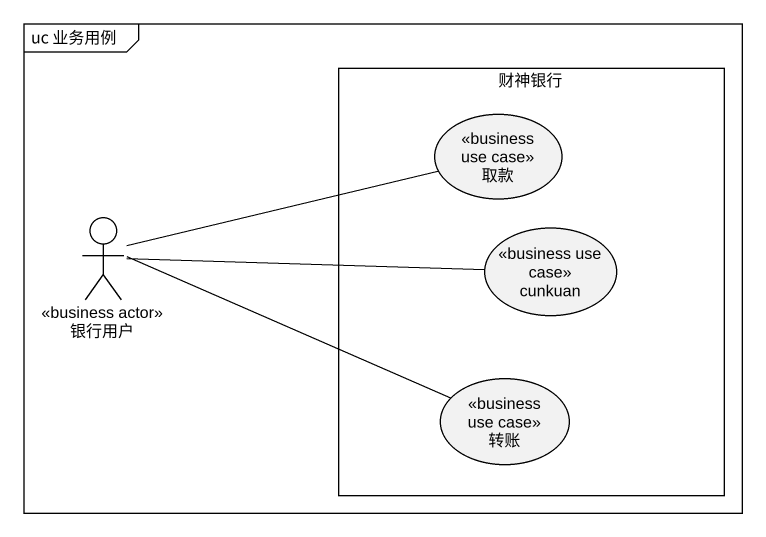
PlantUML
@startuml
mainframe uc 业务用例
rectangle 财神银行 {
  usecase 取款 <<business use case>>
  usecase cunkuan <<business use case>>
  usecase 转账 <<business use case>>
}
actor 银行用户 <<business actor>>
银行用户 -right- 取款
银行用户 -right- cunkuan
银行用户 -right- 转账
@enduml
